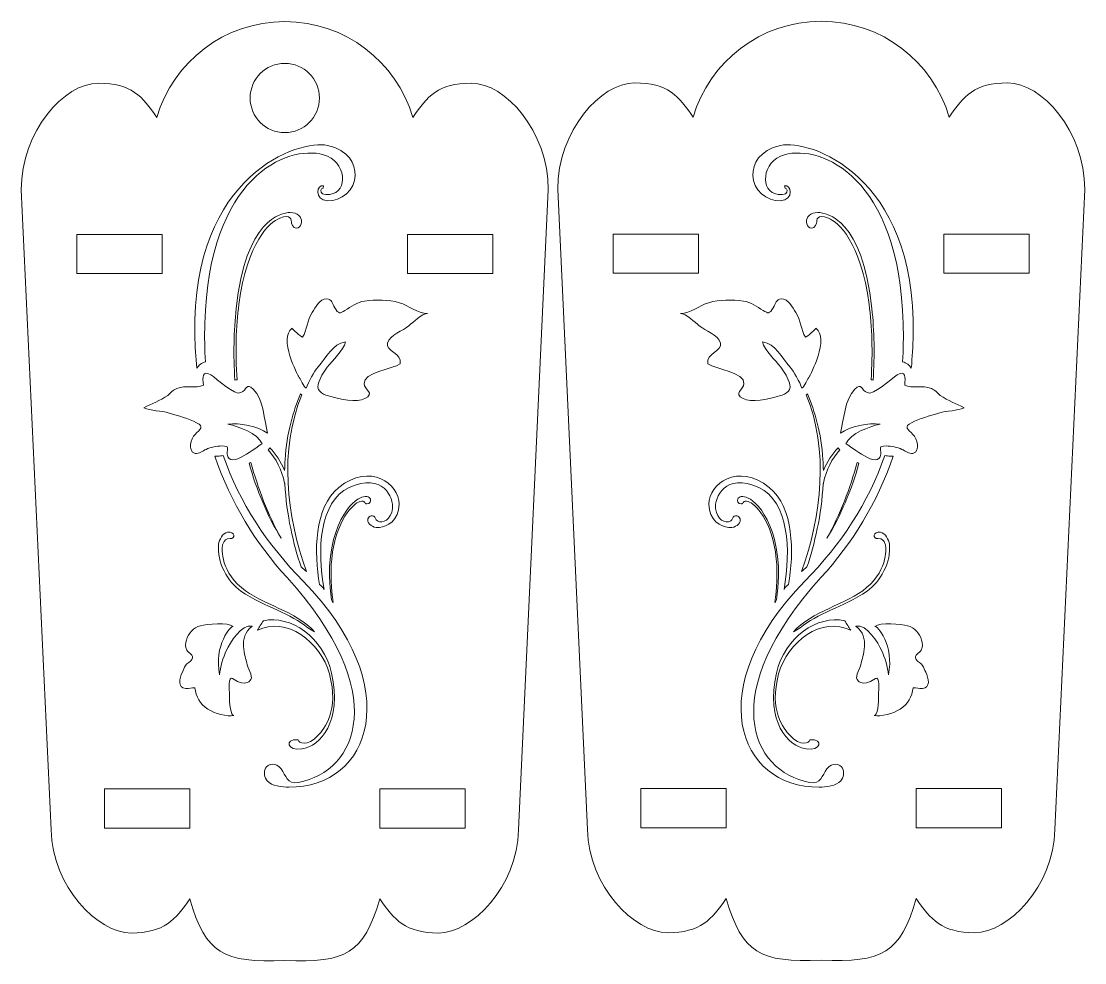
# Model space of a CAD drawing. Header units: centimetres. Extents: x -86 to 44, y 9 to 43.
# Drawn here: x 13.94 to 23.91, y 10.19 to 19.02 of the extents above; entities that cross this region are included whole.
import ezdxf

# ---------------------------------------------------------------- set-up
doc = ezdxf.new("R2010")
doc.units = ezdxf.units.CM
doc.header["$MEASUREMENT"] = 0
doc.layers.add('layer 1', color=7, linetype='Continuous')

msp = doc.modelspace()

# ---------------------------------------------------------------- linework, layer by layer
at = {"layer": 'layer 1', "color": 242, "lineweight": 9}
for points, knots in [([(16.41218, 10.21479), (16.9882, 10.19378), (17.15079, 10.27399), (17.30266, 10.79303), (17.30266, 10.79303), (17.43963, 10.5959), (17.541, 10.47247), (17.85288, 10.47247), (17.85288, 10.47247), (18.16476, 10.47247), (18.59, 10.90327), (18.60248, 11.44099), (18.60248, 11.44099), (18.60248, 11.44099), (18.88218, 17.44099), (18.88218, 17.44099), (18.88218, 17.44099), (18.88218, 17.99327), (18.47801, 18.44098), (18.16218, 18.44098), (18.16218, 18.44098), (17.84635, 18.44098), (17.74893, 18.31755), (17.61195, 18.12043), (17.61195, 18.12043), (17.46004, 18.63958), (16.98043, 19.0188), (16.41218, 19.0188), (16.41218, 19.0188), (15.84393, 19.0188), (15.36432, 18.63958), (15.21241, 18.12043), (15.21241, 18.12043), (15.07543, 18.31755), (14.97801, 18.44098), (14.66218, 18.44098), (14.66218, 18.44098), (14.34635, 18.44098), (13.94218, 17.99327), (13.94218, 17.44099), (13.94218, 17.44099), (13.94218, 17.44099), (14.22188, 11.44099), (14.22188, 11.44099), (14.22188, 11.44099), (14.23436, 10.90327), (14.6596, 10.47247), (14.97148, 10.47247), (14.97148, 10.47247), (15.28336, 10.47247), (15.38473, 10.5959), (15.5217, 10.79303), (15.5217, 10.79303), (15.67357, 10.27399), (15.83616, 10.19378), (16.41218, 10.21479)], [0, 0, 0, 0, 0.0666667, 0.0666667, 0.0666667, 0.0666667, 0.1333333, 0.1333333, 0.1333333, 0.1333333, 0.2, 0.2, 0.2, 0.2, 0.2666667, 0.2666667, 0.2666667, 0.2666667, 0.3333333, 0.3333333, 0.3333333, 0.3333333, 0.4, 0.4, 0.4, 0.4, 0.4666667, 0.4666667, 0.4666667, 0.4666667, 0.5333333, 0.5333333, 0.5333333, 0.5333333, 0.6, 0.6, 0.6, 0.6, 0.6666667, 0.6666667, 0.6666667, 0.6666667, 0.7333333, 0.7333333, 0.7333333, 0.7333333, 0.8, 0.8, 0.8, 0.8, 0.8666667, 0.8666667, 0.8666667, 0.8666667, 1, 1, 1, 1]), ([(21.44008, 10.21776), (22.0161, 10.19675), (22.17869, 10.27696), (22.33056, 10.796), (22.33056, 10.796), (22.46753, 10.59887), (22.5689, 10.47544), (22.88078, 10.47544), (22.88078, 10.47544), (23.19266, 10.47544), (23.6179, 10.90624), (23.63038, 11.44396), (23.63038, 11.44396), (23.63038, 11.44396), (23.91008, 17.44396), (23.91008, 17.44396), (23.91008, 17.44396), (23.91008, 17.99624), (23.50591, 18.44395), (23.19008, 18.44395), (23.19008, 18.44395), (22.87425, 18.44395), (22.77683, 18.32052), (22.63985, 18.1234), (22.63985, 18.1234), (22.48794, 18.64255), (22.00833, 19.02177), (21.44008, 19.02177), (21.44008, 19.02177), (20.87183, 19.02177), (20.39222, 18.64255), (20.24031, 18.1234), (20.24031, 18.1234), (20.10333, 18.32052), (20.00591, 18.44395), (19.69008, 18.44395), (19.69008, 18.44395), (19.37425, 18.44395), (18.97008, 17.99624), (18.97008, 17.44396), (18.97008, 17.44396), (18.97008, 17.44396), (19.24978, 11.44396), (19.24978, 11.44396), (19.24978, 11.44396), (19.26226, 10.90624), (19.6875, 10.47544), (19.99938, 10.47544), (19.99938, 10.47544), (20.31126, 10.47544), (20.41263, 10.59887), (20.5496, 10.796), (20.5496, 10.796), (20.70147, 10.27696), (20.86406, 10.19675), (21.44008, 10.21776)], [0, 0, 0, 0, 0.0666667, 0.0666667, 0.0666667, 0.0666667, 0.1333333, 0.1333333, 0.1333333, 0.1333333, 0.2, 0.2, 0.2, 0.2, 0.2666667, 0.2666667, 0.2666667, 0.2666667, 0.3333333, 0.3333333, 0.3333333, 0.3333333, 0.4, 0.4, 0.4, 0.4, 0.4666667, 0.4666667, 0.4666667, 0.4666667, 0.5333333, 0.5333333, 0.5333333, 0.5333333, 0.6, 0.6, 0.6, 0.6, 0.6666667, 0.6666667, 0.6666667, 0.6666667, 0.7333333, 0.7333333, 0.7333333, 0.7333333, 0.8, 0.8, 0.8, 0.8, 0.8666667, 0.8666667, 0.8666667, 0.8666667, 1, 1, 1, 1]), ([(16.41218, 18.62717), (16.59167, 18.62717), (16.73718, 18.48167), (16.73718, 18.30217), (16.73718, 18.30217), (16.73718, 18.12267), (16.59167, 17.97717), (16.41218, 17.97717), (16.41218, 17.97717), (16.23269, 17.97717), (16.08718, 18.12267), (16.08718, 18.30217), (16.08718, 18.30217), (16.08718, 18.48167), (16.23269, 18.62717), (16.41218, 18.62717)], [0, 0, 0, 0, 0.2, 0.2, 0.2, 0.2, 0.4, 0.4, 0.4, 0.4, 0.6, 0.6, 0.6, 0.6, 1, 1, 1, 1]), ([(14.4616, 17.02354), (14.4616, 17.02354), (15.2616, 17.02354), (15.2616, 17.02354), (15.2616, 17.02354), (15.2616, 17.02354), (15.2616, 16.65715), (15.2616, 16.65715), (15.2616, 16.65715), (15.2616, 16.65715), (14.4616, 16.65715), (14.4616, 16.65715), (14.4616, 16.65715), (14.4616, 16.65715), (14.4616, 17.02354), (14.4616, 17.02354)], [0, 0, 0, 0, 0.2, 0.2, 0.2, 0.2, 0.4, 0.4, 0.4, 0.4, 0.6, 0.6, 0.6, 0.6, 1, 1, 1, 1]), ([(17.56275, 17.02355), (17.56275, 17.02355), (18.36275, 17.02355), (18.36275, 17.02355), (18.36275, 17.02355), (18.36275, 17.02355), (18.36275, 16.65716), (18.36275, 16.65716), (18.36275, 16.65716), (18.36275, 16.65716), (17.56275, 16.65716), (17.56275, 16.65716), (17.56275, 16.65716), (17.56275, 16.65716), (17.56275, 17.02355), (17.56275, 17.02355)], [0, 0, 0, 0, 0.2, 0.2, 0.2, 0.2, 0.4, 0.4, 0.4, 0.4, 0.6, 0.6, 0.6, 0.6, 1, 1, 1, 1]), ([(19.4895, 17.02651), (19.4895, 17.02651), (20.2895, 17.02651), (20.2895, 17.02651), (20.2895, 17.02651), (20.2895, 17.02651), (20.2895, 16.66012), (20.2895, 16.66012), (20.2895, 16.66012), (20.2895, 16.66012), (19.4895, 16.66012), (19.4895, 16.66012), (19.4895, 16.66012), (19.4895, 16.66012), (19.4895, 17.02651), (19.4895, 17.02651)], [0, 0, 0, 0, 0.2, 0.2, 0.2, 0.2, 0.4, 0.4, 0.4, 0.4, 0.6, 0.6, 0.6, 0.6, 1, 1, 1, 1]), ([(22.59065, 17.02652), (22.59065, 17.02652), (23.39065, 17.02652), (23.39065, 17.02652), (23.39065, 17.02652), (23.39065, 17.02652), (23.39065, 16.66013), (23.39065, 16.66013), (23.39065, 16.66013), (23.39065, 16.66013), (22.59065, 16.66013), (22.59065, 16.66013), (22.59065, 16.66013), (22.59065, 16.66013), (22.59065, 17.02652), (22.59065, 17.02652)], [0, 0, 0, 0, 0.2, 0.2, 0.2, 0.2, 0.4, 0.4, 0.4, 0.4, 0.6, 0.6, 0.6, 0.6, 1, 1, 1, 1]), ([(14.72189, 11.82357), (14.72189, 11.82357), (15.52189, 11.82357), (15.52189, 11.82357), (15.52189, 11.82357), (15.52189, 11.82357), (15.52189, 11.45717), (15.52189, 11.45717), (15.52189, 11.45717), (15.52189, 11.45717), (14.72189, 11.45717), (14.72189, 11.45717), (14.72189, 11.45717), (14.72189, 11.45717), (14.72189, 11.82357), (14.72189, 11.82357)], [0, 0, 0, 0, 0.2, 0.2, 0.2, 0.2, 0.4, 0.4, 0.4, 0.4, 0.6, 0.6, 0.6, 0.6, 1, 1, 1, 1]), ([(17.30247, 11.82357), (17.30247, 11.82357), (18.10247, 11.82357), (18.10247, 11.82357), (18.10247, 11.82357), (18.10247, 11.82357), (18.10247, 11.45717), (18.10247, 11.45717), (18.10247, 11.45717), (18.10247, 11.45717), (17.30247, 11.45717), (17.30247, 11.45717), (17.30247, 11.45717), (17.30247, 11.45717), (17.30247, 11.82357), (17.30247, 11.82357)], [0, 0, 0, 0, 0.2, 0.2, 0.2, 0.2, 0.4, 0.4, 0.4, 0.4, 0.6, 0.6, 0.6, 0.6, 1, 1, 1, 1]), ([(19.74979, 11.82654), (19.74979, 11.82654), (20.54979, 11.82654), (20.54979, 11.82654), (20.54979, 11.82654), (20.54979, 11.82654), (20.54979, 11.46014), (20.54979, 11.46014), (20.54979, 11.46014), (20.54979, 11.46014), (19.74979, 11.46014), (19.74979, 11.46014), (19.74979, 11.46014), (19.74979, 11.46014), (19.74979, 11.82654), (19.74979, 11.82654)], [0, 0, 0, 0, 0.2, 0.2, 0.2, 0.2, 0.4, 0.4, 0.4, 0.4, 0.6, 0.6, 0.6, 0.6, 1, 1, 1, 1]), ([(22.33037, 11.82654), (22.33037, 11.82654), (23.13037, 11.82654), (23.13037, 11.82654), (23.13037, 11.82654), (23.13037, 11.82654), (23.13037, 11.46014), (23.13037, 11.46014), (23.13037, 11.46014), (23.13037, 11.46014), (22.33037, 11.46014), (22.33037, 11.46014), (22.33037, 11.46014), (22.33037, 11.46014), (22.33037, 11.82654), (22.33037, 11.82654)], [0, 0, 0, 0, 0.2, 0.2, 0.2, 0.2, 0.4, 0.4, 0.4, 0.4, 0.6, 0.6, 0.6, 0.6, 1, 1, 1, 1])]:
    msp.add_open_spline(points, degree=3, knots=knots, dxfattribs=at)
at = {"layer": 'layer 1', "color": 177, "lineweight": 9}
for points, knots in [([(15.5865, 15.76916), (15.6049, 15.79684), (15.63208, 15.81869), (15.66805, 15.82941), (15.66805, 15.82941), (15.66137, 15.94447), (15.6591, 16.06311), (15.66247, 16.18657), (15.66247, 16.18657), (15.70033, 17.56365), (16.42943, 17.86441), (16.77462, 17.77063), (16.77462, 17.77063), (16.98971, 17.71213), (17.01202, 17.417), (16.83467, 17.39873), (16.83467, 17.39873), (16.81701, 17.39695), (16.77869, 17.39343), (16.76528, 17.40509), (16.76528, 17.40509), (16.74495, 17.4227), (16.74596, 17.45388), (16.77041, 17.45656), (16.77041, 17.45656), (16.77041, 17.45656), (16.77462, 17.4782), (16.77462, 17.4782), (16.77462, 17.4782), (16.71752, 17.50223), (16.67667, 17.34601), (16.81607, 17.3388), (16.81607, 17.3388), (16.93707, 17.33257), (17.07314, 17.44166), (17.07321, 17.57674), (17.07321, 17.57674), (17.07326, 17.68247), (17.01314, 17.81227), (16.81125, 17.85792), (16.81125, 17.85792), (16.55422, 17.91605), (15.54152, 17.5961), (15.56942, 16.08212), (15.56942, 16.08212), (15.57134, 15.9745), (15.57731, 15.87038), (15.5865, 15.76916)], [0, 0, 0, 0, 0.0769231, 0.0769231, 0.0769231, 0.0769231, 0.1538462, 0.1538462, 0.1538462, 0.1538462, 0.2307692, 0.2307692, 0.2307692, 0.2307692, 0.3076923, 0.3076923, 0.3076923, 0.3076923, 0.3846154, 0.3846154, 0.3846154, 0.3846154, 0.4615385, 0.4615385, 0.4615385, 0.4615385, 0.5384615, 0.5384615, 0.5384615, 0.5384615, 0.6153846, 0.6153846, 0.6153846, 0.6153846, 0.6923077, 0.6923077, 0.6923077, 0.6923077, 0.7692308, 0.7692308, 0.7692308, 0.7692308, 0.8461538, 0.8461538, 0.8461538, 0.8461538, 1, 1, 1, 1]), ([(22.28478, 15.76916), (22.26639, 15.79684), (22.2392, 15.81868), (22.20325, 15.82941), (22.20325, 15.82941), (22.20992, 15.94447), (22.21219, 16.06312), (22.20883, 16.18657), (22.20883, 16.18657), (22.17097, 17.56365), (21.44185, 17.86441), (21.09667, 17.77062), (21.09667, 17.77062), (20.88158, 17.71213), (20.85928, 17.41701), (21.03663, 17.39873), (21.03663, 17.39873), (21.05428, 17.39695), (21.0926, 17.39344), (21.106, 17.40509), (21.106, 17.40509), (21.12633, 17.42269), (21.12532, 17.45389), (21.10088, 17.45656), (21.10088, 17.45656), (21.10088, 17.45656), (21.09667, 17.4782), (21.09667, 17.4782), (21.09667, 17.4782), (21.15377, 17.50223), (21.19462, 17.34601), (21.05523, 17.3388), (21.05523, 17.3388), (20.93422, 17.33257), (20.79815, 17.44166), (20.79808, 17.57673), (20.79808, 17.57673), (20.79804, 17.68247), (20.85815, 17.81227), (21.06004, 17.85792), (21.06004, 17.85792), (21.31707, 17.91604), (22.32976, 17.59609), (22.30187, 16.08212), (22.30187, 16.08212), (22.29994, 15.9745), (22.29398, 15.87038), (22.28478, 15.76916)], [0, 0, 0, 0, 0.0769231, 0.0769231, 0.0769231, 0.0769231, 0.1538462, 0.1538462, 0.1538462, 0.1538462, 0.2307692, 0.2307692, 0.2307692, 0.2307692, 0.3076923, 0.3076923, 0.3076923, 0.3076923, 0.3846154, 0.3846154, 0.3846154, 0.3846154, 0.4615385, 0.4615385, 0.4615385, 0.4615385, 0.5384615, 0.5384615, 0.5384615, 0.5384615, 0.6153846, 0.6153846, 0.6153846, 0.6153846, 0.6923077, 0.6923077, 0.6923077, 0.6923077, 0.7692308, 0.7692308, 0.7692308, 0.7692308, 0.8461538, 0.8461538, 0.8461538, 0.8461538, 1, 1, 1, 1]), ([(16.47511, 17.12843), (16.48038, 17.09591), (16.51538, 17.07066), (16.53794, 17.08431), (16.53794, 17.08431), (16.55815, 17.09655), (16.56526, 17.11377), (16.56767, 17.13718), (16.56767, 17.13718), (16.57295, 17.18846), (16.53248, 17.22825), (16.46276, 17.22825), (16.46276, 17.22825), (16.37304, 17.22825), (16.04621, 17.16178), (15.9565, 16.32866), (15.9565, 16.32866), (15.93384, 16.1184), (15.92921, 15.89028), (15.94493, 15.6573), (15.94493, 15.6573), (15.9512, 15.6581), (15.95767, 15.65858), (15.96436, 15.65879), (15.96436, 15.65879), (15.94656, 15.91774), (15.95473, 16.16052), (15.98218, 16.3671), (15.98218, 16.3671), (16.06065, 16.95756), (16.27102, 17.13967), (16.36425, 17.17538), (16.36425, 17.17538), (16.47717, 17.21867), (16.47028, 17.15793), (16.47511, 17.12843)], [0, 0, 0, 0, 0.1, 0.1, 0.1, 0.1, 0.2, 0.2, 0.2, 0.2, 0.3, 0.3, 0.3, 0.3, 0.4, 0.4, 0.4, 0.4, 0.5, 0.5, 0.5, 0.5, 0.6, 0.6, 0.6, 0.6, 0.7, 0.7, 0.7, 0.7, 0.8, 0.8, 0.8, 0.8, 1, 1, 1, 1]), ([(21.39618, 17.12843), (21.39092, 17.09591), (21.3559, 17.07066), (21.33335, 17.08431), (21.33335, 17.08431), (21.31313, 17.09654), (21.30603, 17.11376), (21.30362, 17.13718), (21.30362, 17.13718), (21.29834, 17.18847), (21.33881, 17.22825), (21.40852, 17.22825), (21.40852, 17.22825), (21.49825, 17.22825), (21.82508, 17.16178), (21.91478, 16.32867), (21.91478, 16.32867), (21.93745, 16.11839), (21.94208, 15.89028), (21.92636, 15.65729), (21.92636, 15.65729), (21.92009, 15.6581), (21.91361, 15.65857), (21.90693, 15.6588), (21.90693, 15.6588), (21.92472, 15.91773), (21.91656, 16.16053), (21.8891, 16.3671), (21.8891, 16.3671), (21.81064, 16.95757), (21.60028, 17.13967), (21.50704, 17.17538), (21.50704, 17.17538), (21.39411, 17.21867), (21.40101, 17.15793), (21.39618, 17.12843)], [0, 0, 0, 0, 0.1, 0.1, 0.1, 0.1, 0.2, 0.2, 0.2, 0.2, 0.3, 0.3, 0.3, 0.3, 0.4, 0.4, 0.4, 0.4, 0.5, 0.5, 0.5, 0.5, 0.6, 0.6, 0.6, 0.6, 0.7, 0.7, 0.7, 0.7, 0.8, 0.8, 0.8, 0.8, 1, 1, 1, 1]), ([(17.57548, 16.16622), (17.61181, 16.1969), (17.69854, 16.28219), (17.75086, 16.28246), (17.75086, 16.28246), (17.65641, 16.28189), (17.57367, 16.35599), (17.48596, 16.38271), (17.48596, 16.38271), (17.38308, 16.41404), (17.26527, 16.41075), (17.1596, 16.39781), (17.1596, 16.39781), (17.09007, 16.3893), (17.03385, 16.34459), (16.97506, 16.30965), (16.97506, 16.30965), (16.92697, 16.28108), (16.91827, 16.27512), (16.88083, 16.33454), (16.88083, 16.33454), (16.85436, 16.37659), (16.85903, 16.41511), (16.8039, 16.41829), (16.8039, 16.41829), (16.73909, 16.42209), (16.70095, 16.33899), (16.6698, 16.29125), (16.6698, 16.29125), (16.62143, 16.21734), (16.62101, 16.12817), (16.5788, 16.0581), (16.5788, 16.0581), (16.56644, 16.06196), (16.47853, 16.14041), (16.48198, 16.14275), (16.48198, 16.14275), (16.34745, 16.05302), (16.53966, 15.69415), (16.53966, 15.69415), (16.53966, 15.69415), (16.55892, 15.66853), (16.58705, 15.59337), (16.61271, 15.58055), (16.61271, 15.58055), (16.63194, 15.63827), (16.68616, 15.73736), (16.72461, 15.78227), (16.72461, 15.78227), (16.80149, 15.86553), (16.86009, 16.00179), (16.98189, 16.01461), (16.98189, 16.01461), (16.96265, 15.9377), (16.86009, 15.84155), (16.80885, 15.77744), (16.80885, 15.77744), (16.7768, 15.7326), (16.73837, 15.67493), (16.72553, 15.61726), (16.72553, 15.61726), (16.70678, 15.54206), (16.78523, 15.51915), (16.8443, 15.50176), (16.8443, 15.50176), (16.92009, 15.4795), (17.08942, 15.44321), (17.16367, 15.48303), (17.16367, 15.48303), (17.26096, 15.53519), (17.15936, 15.56532), (17.15494, 15.62368), (17.15494, 15.62368), (17.14683, 15.73119), (17.42075, 15.7577), (17.49343, 15.81063), (17.49343, 15.81063), (17.51685, 15.90974), (17.35492, 15.92736), (17.37566, 16.00481), (17.37566, 16.00481), (17.39664, 16.08323), (17.51934, 16.1188), (17.57548, 16.16622)], [0, 0, 0, 0, 0.0454545, 0.0454545, 0.0454545, 0.0454545, 0.0909091, 0.0909091, 0.0909091, 0.0909091, 0.1363636, 0.1363636, 0.1363636, 0.1363636, 0.1818182, 0.1818182, 0.1818182, 0.1818182, 0.2272727, 0.2272727, 0.2272727, 0.2272727, 0.2727273, 0.2727273, 0.2727273, 0.2727273, 0.3181818, 0.3181818, 0.3181818, 0.3181818, 0.3636364, 0.3636364, 0.3636364, 0.3636364, 0.4090909, 0.4090909, 0.4090909, 0.4090909, 0.4545455, 0.4545455, 0.4545455, 0.4545455, 0.5, 0.5, 0.5, 0.5, 0.5454545, 0.5454545, 0.5454545, 0.5454545, 0.5909091, 0.5909091, 0.5909091, 0.5909091, 0.6363636, 0.6363636, 0.6363636, 0.6363636, 0.6818182, 0.6818182, 0.6818182, 0.6818182, 0.7272727, 0.7272727, 0.7272727, 0.7272727, 0.7727273, 0.7727273, 0.7727273, 0.7727273, 0.8181818, 0.8181818, 0.8181818, 0.8181818, 0.8636364, 0.8636364, 0.8636364, 0.8636364, 0.9090909, 0.9090909, 0.9090909, 0.9090909, 1, 1, 1, 1]), ([(20.29581, 16.16622), (20.25947, 16.1969), (20.17276, 16.28219), (20.12043, 16.28246), (20.12043, 16.28246), (20.21488, 16.28189), (20.29763, 16.35599), (20.38533, 16.38271), (20.38533, 16.38271), (20.48821, 16.41403), (20.60602, 16.41074), (20.71169, 16.39782), (20.71169, 16.39782), (20.78122, 16.38929), (20.83744, 16.34459), (20.89624, 16.30964), (20.89624, 16.30964), (20.94432, 16.28108), (20.95302, 16.27513), (20.99046, 16.33454), (20.99046, 16.33454), (21.01693, 16.37659), (21.01226, 16.41511), (21.06739, 16.4183), (21.06739, 16.4183), (21.1322, 16.42208), (21.17034, 16.33899), (21.20148, 16.29125), (21.20148, 16.29125), (21.24986, 16.21733), (21.25028, 16.12817), (21.29249, 16.0581), (21.29249, 16.0581), (21.30484, 16.06195), (21.39276, 16.14041), (21.38932, 16.14274), (21.38932, 16.14274), (21.52384, 16.05302), (21.33164, 15.69415), (21.33164, 15.69415), (21.33164, 15.69415), (21.31237, 15.66853), (21.28424, 15.59338), (21.25858, 15.58056), (21.25858, 15.58056), (21.23936, 15.63827), (21.18513, 15.73737), (21.14668, 15.78227), (21.14668, 15.78227), (21.06979, 15.86554), (21.0112, 16.00179), (20.88939, 16.01461), (20.88939, 16.01461), (20.90864, 15.93771), (21.0112, 15.84155), (21.06244, 15.77744), (21.06244, 15.77744), (21.09449, 15.7326), (21.13292, 15.67494), (21.14576, 15.61726), (21.14576, 15.61726), (21.16451, 15.54206), (21.08605, 15.51915), (21.02698, 15.50177), (21.02698, 15.50177), (20.9512, 15.4795), (20.78187, 15.44321), (20.70762, 15.48303), (20.70762, 15.48303), (20.61034, 15.53518), (20.71193, 15.56532), (20.71635, 15.62367), (20.71635, 15.62367), (20.72446, 15.73118), (20.45055, 15.7577), (20.37787, 15.81063), (20.37787, 15.81063), (20.35443, 15.90973), (20.51637, 15.92736), (20.49563, 16.00481), (20.49563, 16.00481), (20.47465, 16.08322), (20.35196, 16.1188), (20.29581, 16.16622)], [0, 0, 0, 0, 0.0454545, 0.0454545, 0.0454545, 0.0454545, 0.0909091, 0.0909091, 0.0909091, 0.0909091, 0.1363636, 0.1363636, 0.1363636, 0.1363636, 0.1818182, 0.1818182, 0.1818182, 0.1818182, 0.2272727, 0.2272727, 0.2272727, 0.2272727, 0.2727273, 0.2727273, 0.2727273, 0.2727273, 0.3181818, 0.3181818, 0.3181818, 0.3181818, 0.3636364, 0.3636364, 0.3636364, 0.3636364, 0.4090909, 0.4090909, 0.4090909, 0.4090909, 0.4545455, 0.4545455, 0.4545455, 0.4545455, 0.5, 0.5, 0.5, 0.5, 0.5454545, 0.5454545, 0.5454545, 0.5454545, 0.5909091, 0.5909091, 0.5909091, 0.5909091, 0.6363636, 0.6363636, 0.6363636, 0.6363636, 0.6818182, 0.6818182, 0.6818182, 0.6818182, 0.7272727, 0.7272727, 0.7272727, 0.7272727, 0.7727273, 0.7727273, 0.7727273, 0.7727273, 0.8181818, 0.8181818, 0.8181818, 0.8181818, 0.8636364, 0.8636364, 0.8636364, 0.8636364, 0.9090909, 0.9090909, 0.9090909, 0.9090909, 1, 1, 1, 1]), ([(15.57201, 15.14837), (15.53358, 15.10995), (15.49512, 14.99458), (15.57201, 14.96891), (15.57201, 14.96891), (15.61046, 14.96255), (15.64252, 14.99458), (15.67456, 15.00741), (15.67456, 15.00741), (15.71944, 15.02658), (15.77071, 15.03948), (15.82198, 15.03948), (15.82198, 15.03948), (15.90526, 15.03948), (15.86681, 15.02023), (15.87324, 14.96255), (15.87324, 14.96255), (15.89244, 14.80875), (16.14882, 15.03948), (16.2001, 15.0587), (16.2001, 15.0587), (16.1552, 15.16119), (15.98218, 15.21889), (15.87963, 15.24453), (15.87963, 15.24453), (15.98218, 15.25734), (16.16163, 15.2285), (16.25134, 15.15801), (16.25134, 15.15801), (16.21932, 15.27336), (16.21289, 15.48166), (16.11679, 15.57137), (16.11679, 15.57137), (16.04631, 15.63551), (16.0591, 15.56498), (16.00142, 15.53935), (16.00142, 15.53935), (15.94375, 15.50728), (15.7771, 15.66752), (15.71944, 15.70598), (15.71944, 15.70598), (15.63608, 15.75723), (15.64252, 15.68034), (15.64892, 15.60979), (15.64892, 15.60979), (15.57843, 15.57137), (15.4823, 15.61628), (15.39898, 15.57777), (15.39898, 15.57777), (15.36694, 15.56498), (15.3413, 15.53935), (15.31566, 15.51369), (15.31566, 15.51369), (15.24517, 15.46242), (15.16187, 15.43681), (15.09134, 15.39833), (15.09134, 15.39833), (15.15544, 15.36631), (15.25158, 15.37267), (15.32851, 15.34705), (15.32851, 15.34705), (15.41182, 15.32142), (15.51434, 15.29579), (15.58483, 15.25734), (15.58483, 15.25734), (15.66177, 15.21889), (15.61689, 15.19327), (15.57201, 15.14837)], [0, 0, 0, 0, 0.0555556, 0.0555556, 0.0555556, 0.0555556, 0.1111111, 0.1111111, 0.1111111, 0.1111111, 0.1666667, 0.1666667, 0.1666667, 0.1666667, 0.2222222, 0.2222222, 0.2222222, 0.2222222, 0.2777778, 0.2777778, 0.2777778, 0.2777778, 0.3333333, 0.3333333, 0.3333333, 0.3333333, 0.3888889, 0.3888889, 0.3888889, 0.3888889, 0.4444444, 0.4444444, 0.4444444, 0.4444444, 0.5, 0.5, 0.5, 0.5, 0.5555556, 0.5555556, 0.5555556, 0.5555556, 0.6111111, 0.6111111, 0.6111111, 0.6111111, 0.6666667, 0.6666667, 0.6666667, 0.6666667, 0.7222222, 0.7222222, 0.7222222, 0.7222222, 0.7777778, 0.7777778, 0.7777778, 0.7777778, 0.8333333, 0.8333333, 0.8333333, 0.8333333, 0.8888889, 0.8888889, 0.8888889, 0.8888889, 1, 1, 1, 1]), ([(22.29927, 15.14838), (22.33772, 15.10995), (22.37617, 14.99459), (22.29927, 14.96891), (22.29927, 14.96891), (22.26084, 14.96255), (22.22877, 14.99459), (22.19672, 15.00741), (22.19672, 15.00741), (22.15186, 15.02659), (22.10057, 15.03948), (22.04932, 15.03948), (22.04932, 15.03948), (21.96603, 15.03948), (22.00448, 15.02023), (21.99805, 14.96255), (21.99805, 14.96255), (21.97885, 14.80876), (21.72247, 15.03948), (21.6712, 15.0587), (21.6712, 15.0587), (21.71608, 15.1612), (21.8891, 15.2189), (21.99166, 15.24453), (21.99166, 15.24453), (21.8891, 15.25733), (21.70966, 15.2285), (21.61995, 15.15801), (21.61995, 15.15801), (21.65197, 15.27336), (21.6584, 15.48166), (21.75451, 15.57136), (21.75451, 15.57136), (21.82499, 15.6355), (21.81219, 15.56498), (21.86988, 15.53935), (21.86988, 15.53935), (21.92755, 15.50728), (22.09419, 15.66752), (22.15186, 15.70598), (22.15186, 15.70598), (22.2352, 15.75722), (22.22877, 15.68034), (22.22236, 15.6098), (22.22236, 15.6098), (22.29286, 15.57136), (22.38899, 15.61627), (22.47231, 15.57777), (22.47231, 15.57777), (22.50435, 15.56498), (22.52999, 15.53935), (22.55562, 15.51369), (22.55562, 15.51369), (22.62612, 15.46241), (22.70941, 15.4368), (22.77995, 15.39832), (22.77995, 15.39832), (22.71584, 15.36631), (22.61971, 15.37267), (22.54278, 15.34706), (22.54278, 15.34706), (22.45947, 15.32142), (22.35694, 15.29579), (22.28645, 15.25733), (22.28645, 15.25733), (22.20952, 15.2189), (22.25441, 15.19327), (22.29927, 15.14838)], [0, 0, 0, 0, 0.0555556, 0.0555556, 0.0555556, 0.0555556, 0.1111111, 0.1111111, 0.1111111, 0.1111111, 0.1666667, 0.1666667, 0.1666667, 0.1666667, 0.2222222, 0.2222222, 0.2222222, 0.2222222, 0.2777778, 0.2777778, 0.2777778, 0.2777778, 0.3333333, 0.3333333, 0.3333333, 0.3333333, 0.3888889, 0.3888889, 0.3888889, 0.3888889, 0.4444444, 0.4444444, 0.4444444, 0.4444444, 0.5, 0.5, 0.5, 0.5, 0.5555556, 0.5555556, 0.5555556, 0.5555556, 0.6111111, 0.6111111, 0.6111111, 0.6111111, 0.6666667, 0.6666667, 0.6666667, 0.6666667, 0.7222222, 0.7222222, 0.7222222, 0.7222222, 0.7777778, 0.7777778, 0.7777778, 0.7777778, 0.8333333, 0.8333333, 0.8333333, 0.8333333, 0.8888889, 0.8888889, 0.8888889, 0.8888889, 1, 1, 1, 1]), ([(16.56063, 15.52796), (16.49042, 15.36687), (16.43165, 15.16216), (16.41468, 14.91116), (16.41468, 14.91116), (16.41249, 14.87771), (16.41144, 14.84396), (16.41099, 14.81024), (16.41099, 14.81024), (16.37643, 14.89128), (16.32996, 14.96144), (16.27272, 15.02155), (16.27272, 15.02155), (16.26778, 15.01516), (16.26222, 15.00926), (16.2562, 15.0039), (16.2562, 15.0039), (16.32971, 14.92119), (16.38404, 14.81761), (16.40992, 14.69038), (16.40992, 14.69038), (16.41055, 14.68712), (16.41172, 14.68519), (16.41316, 14.68422), (16.41316, 14.68422), (16.42667, 14.39681), (16.49479, 14.11324), (16.56477, 13.90465), (16.56477, 13.90465), (16.58234, 13.89091), (16.59933, 13.87686), (16.61555, 13.86209), (16.61555, 13.86209), (16.42598, 14.38537), (16.35898, 15.00801), (16.5718, 15.51738), (16.5718, 15.51738), (16.56792, 15.52077), (16.56421, 15.52429), (16.56063, 15.52796)], [0, 0, 0, 0, 0.0909091, 0.0909091, 0.0909091, 0.0909091, 0.1818182, 0.1818182, 0.1818182, 0.1818182, 0.2727273, 0.2727273, 0.2727273, 0.2727273, 0.3636364, 0.3636364, 0.3636364, 0.3636364, 0.4545455, 0.4545455, 0.4545455, 0.4545455, 0.5454545, 0.5454545, 0.5454545, 0.5454545, 0.6363636, 0.6363636, 0.6363636, 0.6363636, 0.7272727, 0.7272727, 0.7272727, 0.7272727, 0.8181818, 0.8181818, 0.8181818, 0.8181818, 1, 1, 1, 1]), ([(21.31066, 15.52796), (21.38087, 15.36687), (21.43965, 15.16216), (21.4566, 14.91116), (21.4566, 14.91116), (21.4588, 14.8777), (21.45986, 14.84397), (21.46029, 14.81024), (21.46029, 14.81024), (21.49485, 14.89128), (21.54134, 14.96144), (21.59857, 15.02155), (21.59857, 15.02155), (21.60351, 15.01516), (21.60907, 15.00926), (21.61509, 15.0039), (21.61509, 15.0039), (21.54158, 14.92119), (21.48725, 14.81761), (21.46137, 14.69038), (21.46137, 14.69038), (21.46074, 14.68712), (21.45957, 14.68519), (21.45813, 14.68422), (21.45813, 14.68422), (21.44462, 14.39681), (21.3765, 14.11324), (21.30652, 13.90466), (21.30652, 13.90466), (21.28896, 13.89092), (21.27196, 13.87686), (21.25575, 13.86208), (21.25575, 13.86208), (21.44531, 14.38537), (21.5123, 15.00801), (21.29948, 15.51737), (21.29948, 15.51737), (21.30338, 15.52077), (21.30708, 15.5243), (21.31066, 15.52796)], [0, 0, 0, 0, 0.0909091, 0.0909091, 0.0909091, 0.0909091, 0.1818182, 0.1818182, 0.1818182, 0.1818182, 0.2727273, 0.2727273, 0.2727273, 0.2727273, 0.3636364, 0.3636364, 0.3636364, 0.3636364, 0.4545455, 0.4545455, 0.4545455, 0.4545455, 0.5454545, 0.5454545, 0.5454545, 0.5454545, 0.6363636, 0.6363636, 0.6363636, 0.6363636, 0.7272727, 0.7272727, 0.7272727, 0.7272727, 0.8181818, 0.8181818, 0.8181818, 0.8181818, 1, 1, 1, 1]), ([(15.83459, 14.95117), (15.81872, 14.94627), (15.80114, 14.94346), (15.7818, 14.94346), (15.7818, 14.94346), (15.77294, 14.94346), (15.76461, 14.94424), (15.75651, 14.94529), (15.75651, 14.94529), (15.90631, 14.50214), (16.13963, 14.1298), (16.43416, 13.80481), (16.43416, 13.80481), (17.40935, 12.7291), (17.09682, 11.98717), (16.53969, 11.88413), (16.53969, 11.88413), (16.43327, 11.86441), (16.42345, 11.95031), (16.37732, 12.01195), (16.37732, 12.01195), (16.33142, 12.0732), (16.2561, 12.062), (16.23047, 12.01712), (16.23047, 12.01712), (16.21014, 11.98158), (16.22413, 11.92585), (16.24811, 11.89805), (16.24811, 11.89805), (16.28713, 11.85275), (16.39195, 11.83937), (16.44905, 11.83926), (16.44905, 11.83926), (17.21991, 11.83824), (17.55767, 12.775), (16.58455, 13.7715), (16.58455, 13.7715), (16.2442, 14.12009), (15.98944, 14.50198), (15.83459, 14.95117)], [0, 0, 0, 0, 0.0909091, 0.0909091, 0.0909091, 0.0909091, 0.1818182, 0.1818182, 0.1818182, 0.1818182, 0.2727273, 0.2727273, 0.2727273, 0.2727273, 0.3636364, 0.3636364, 0.3636364, 0.3636364, 0.4545455, 0.4545455, 0.4545455, 0.4545455, 0.5454545, 0.5454545, 0.5454545, 0.5454545, 0.6363636, 0.6363636, 0.6363636, 0.6363636, 0.7272727, 0.7272727, 0.7272727, 0.7272727, 0.8181818, 0.8181818, 0.8181818, 0.8181818, 1, 1, 1, 1]), ([(16.07715, 14.87747), (16.148, 14.62612), (16.24686, 14.38623), (16.37725, 14.1753), (16.37725, 14.1753), (16.25314, 14.39996), (16.16033, 14.64149), (16.09378, 14.88544), (16.09378, 14.88544), (16.08851, 14.88252), (16.08295, 14.87984), (16.07715, 14.87747)], [0, 0, 0, 0, 0.25, 0.25, 0.25, 0.25, 0.5, 0.5, 0.5, 0.5, 1, 1, 1, 1]), ([(16.91782, 14.64954), (16.68725, 14.46338), (16.68417, 14.04034), (16.73863, 13.73978), (16.73863, 13.73978), (16.75564, 13.72771), (16.76938, 13.71241), (16.77986, 13.69505), (16.77986, 13.69505), (16.71318, 14.06202), (16.73566, 14.51962), (17.01617, 14.64954), (17.01617, 14.64954), (17.33292, 14.79622), (17.4337, 14.55098), (17.42167, 14.45247), (17.42167, 14.45247), (17.40916, 14.34999), (17.33088, 14.30716), (17.27975, 14.33697), (17.27975, 14.33697), (17.26384, 14.34627), (17.26272, 14.37113), (17.24631, 14.38043), (17.24631, 14.38043), (17.21276, 14.3996), (17.18329, 14.36573), (17.19183, 14.3315), (17.19183, 14.3315), (17.20133, 14.29332), (17.26243, 14.2674), (17.29855, 14.27462), (17.29855, 14.27462), (17.3691, 14.28103), (17.48416, 14.34189), (17.48416, 14.4933), (17.48416, 14.4933), (17.48416, 14.68557), (17.21258, 14.88743), (16.91782, 14.64954)], [0, 0, 0, 0, 0.0909091, 0.0909091, 0.0909091, 0.0909091, 0.1818182, 0.1818182, 0.1818182, 0.1818182, 0.2727273, 0.2727273, 0.2727273, 0.2727273, 0.3636364, 0.3636364, 0.3636364, 0.3636364, 0.4545455, 0.4545455, 0.4545455, 0.4545455, 0.5454545, 0.5454545, 0.5454545, 0.5454545, 0.6363636, 0.6363636, 0.6363636, 0.6363636, 0.7272727, 0.7272727, 0.7272727, 0.7272727, 0.8181818, 0.8181818, 0.8181818, 0.8181818, 1, 1, 1, 1]), ([(22.03671, 14.95117), (22.05256, 14.94627), (22.07015, 14.94345), (22.08949, 14.94345), (22.08949, 14.94345), (22.09834, 14.94345), (22.10669, 14.94424), (22.11478, 14.94529), (22.11478, 14.94529), (21.96497, 14.50214), (21.73167, 14.1298), (21.43713, 13.80481), (21.43713, 13.80481), (20.46194, 12.72909), (20.77447, 11.98716), (21.3316, 11.88413), (21.3316, 11.88413), (21.43803, 11.86441), (21.44783, 11.95031), (21.49397, 12.01195), (21.49397, 12.01195), (21.53987, 12.0732), (21.61519, 12.062), (21.64082, 12.01712), (21.64082, 12.01712), (21.66114, 11.98159), (21.64716, 11.92584), (21.62319, 11.89805), (21.62319, 11.89805), (21.58415, 11.85276), (21.47934, 11.83938), (21.42224, 11.83927), (21.42224, 11.83927), (20.65138, 11.83823), (20.31362, 12.775), (21.28673, 13.7715), (21.28673, 13.7715), (21.6271, 14.1201), (21.88184, 14.50198), (22.03671, 14.95117)], [0, 0, 0, 0, 0.0909091, 0.0909091, 0.0909091, 0.0909091, 0.1818182, 0.1818182, 0.1818182, 0.1818182, 0.2727273, 0.2727273, 0.2727273, 0.2727273, 0.3636364, 0.3636364, 0.3636364, 0.3636364, 0.4545455, 0.4545455, 0.4545455, 0.4545455, 0.5454545, 0.5454545, 0.5454545, 0.5454545, 0.6363636, 0.6363636, 0.6363636, 0.6363636, 0.7272727, 0.7272727, 0.7272727, 0.7272727, 0.8181818, 0.8181818, 0.8181818, 0.8181818, 1, 1, 1, 1]), ([(20.95347, 14.64955), (21.18404, 14.46337), (21.18712, 14.04035), (21.13265, 13.73978), (21.13265, 13.73978), (21.11565, 13.72771), (21.10191, 13.71241), (21.09143, 13.69505), (21.09143, 13.69505), (21.15811, 14.06202), (21.13564, 14.51961), (20.85511, 14.64955), (20.85511, 14.64955), (20.53836, 14.79623), (20.43759, 14.55098), (20.44962, 14.45247), (20.44962, 14.45247), (20.46213, 14.35), (20.5404, 14.30716), (20.59154, 14.33697), (20.59154, 14.33697), (20.60744, 14.34626), (20.60856, 14.37113), (20.62498, 14.38044), (20.62498, 14.38044), (20.65853, 14.3996), (20.68799, 14.36573), (20.67947, 14.33151), (20.67947, 14.33151), (20.66995, 14.29332), (20.60885, 14.2674), (20.57274, 14.27461), (20.57274, 14.27461), (20.5022, 14.28103), (20.38713, 14.34189), (20.38713, 14.4933), (20.38713, 14.4933), (20.38713, 14.68557), (20.65871, 14.88744), (20.95347, 14.64955)], [0, 0, 0, 0, 0.0909091, 0.0909091, 0.0909091, 0.0909091, 0.1818182, 0.1818182, 0.1818182, 0.1818182, 0.2727273, 0.2727273, 0.2727273, 0.2727273, 0.3636364, 0.3636364, 0.3636364, 0.3636364, 0.4545455, 0.4545455, 0.4545455, 0.4545455, 0.5454545, 0.5454545, 0.5454545, 0.5454545, 0.6363636, 0.6363636, 0.6363636, 0.6363636, 0.7272727, 0.7272727, 0.7272727, 0.7272727, 0.8181818, 0.8181818, 0.8181818, 0.8181818, 1, 1, 1, 1]), ([(21.79414, 14.87747), (21.7233, 14.62611), (21.62443, 14.38624), (21.49404, 14.17529), (21.49404, 14.17529), (21.61815, 14.39996), (21.71095, 14.64149), (21.77752, 14.88544), (21.77752, 14.88544), (21.78278, 14.88251), (21.78834, 14.87984), (21.79414, 14.87747)], [0, 0, 0, 0, 0.25, 0.25, 0.25, 0.25, 0.5, 0.5, 0.5, 0.5, 1, 1, 1, 1]), ([(17.11454, 14.51838), (17.17174, 14.53366), (17.1545, 14.49654), (17.18247, 14.49537), (17.18247, 14.49537), (17.21335, 14.49405), (17.21953, 14.52582), (17.21415, 14.54073), (17.21415, 14.54073), (17.20413, 14.56826), (17.16702, 14.5733), (17.11545, 14.55082), (17.11545, 14.55082), (17.01697, 14.50786), (16.76122, 14.22004), (16.8493, 13.59562), (16.8493, 13.59562), (16.85449, 13.58785), (16.85967, 13.58009), (16.86457, 13.57217), (16.86457, 13.57217), (16.8471, 13.6991), (16.83913, 13.8411), (16.85228, 13.97874), (16.85228, 13.97874), (16.88744, 14.34638), (17.05859, 14.50353), (17.11454, 14.51838)], [0, 0, 0, 0, 0.125, 0.125, 0.125, 0.125, 0.25, 0.25, 0.25, 0.25, 0.375, 0.375, 0.375, 0.375, 0.5, 0.5, 0.5, 0.5, 0.625, 0.625, 0.625, 0.625, 0.75, 0.75, 0.75, 0.75, 1, 1, 1, 1]), ([(20.75675, 14.51837), (20.69955, 14.53365), (20.7168, 14.49654), (20.68882, 14.49537), (20.68882, 14.49537), (20.65795, 14.49405), (20.65176, 14.52582), (20.65714, 14.54073), (20.65714, 14.54073), (20.66716, 14.56826), (20.70427, 14.57329), (20.75583, 14.55082), (20.75583, 14.55082), (20.85433, 14.50785), (21.11007, 14.22004), (21.02199, 13.59561), (21.02199, 13.59561), (21.0168, 13.58785), (21.01162, 13.5801), (21.00672, 13.57216), (21.00672, 13.57216), (21.02419, 13.6991), (21.03216, 13.84111), (21.019, 13.97875), (21.019, 13.97875), (20.98385, 14.34637), (20.8127, 14.50353), (20.75675, 14.51837)], [0, 0, 0, 0, 0.125, 0.125, 0.125, 0.125, 0.25, 0.25, 0.25, 0.25, 0.375, 0.375, 0.375, 0.375, 0.5, 0.5, 0.5, 0.5, 0.625, 0.625, 0.625, 0.625, 0.75, 0.75, 0.75, 0.75, 1, 1, 1, 1]), ([(15.90018, 14.17021), (15.95412, 14.16697), (15.94241, 14.24266), (15.87671, 14.22964), (15.87671, 14.22964), (15.82721, 14.21984), (15.79772, 14.16207), (15.79226, 14.11819), (15.79226, 14.11819), (15.77137, 13.95107), (15.87909, 13.76264), (16.00116, 13.67944), (16.00116, 13.67944), (16.2331, 13.5214), (16.47114, 13.47134), (16.62786, 13.33273), (16.62786, 13.33273), (16.64935, 13.32104), (16.6703, 13.30868), (16.69037, 13.29522), (16.69037, 13.29522), (16.53054, 13.48852), (16.18899, 13.55395), (16.00641, 13.71082), (16.00641, 13.71082), (15.79663, 13.89099), (15.82199, 14.09704), (15.8312, 14.11999), (15.8312, 14.11999), (15.84684, 14.15919), (15.85796, 14.17273), (15.90018, 14.17021)], [0, 0, 0, 0, 0.1111111, 0.1111111, 0.1111111, 0.1111111, 0.2222222, 0.2222222, 0.2222222, 0.2222222, 0.3333333, 0.3333333, 0.3333333, 0.3333333, 0.4444444, 0.4444444, 0.4444444, 0.4444444, 0.5555556, 0.5555556, 0.5555556, 0.5555556, 0.6666667, 0.6666667, 0.6666667, 0.6666667, 0.7777778, 0.7777778, 0.7777778, 0.7777778, 1, 1, 1, 1]), ([(21.97111, 14.17021), (21.91717, 14.16697), (21.92888, 14.24266), (21.99459, 14.22964), (21.99459, 14.22964), (22.04408, 14.21983), (22.07357, 14.16207), (22.07903, 14.1182), (22.07903, 14.1182), (22.09992, 13.95107), (21.9922, 13.76265), (21.87012, 13.67944), (21.87012, 13.67944), (21.63819, 13.5214), (21.40014, 13.47135), (21.24342, 13.33274), (21.24342, 13.33274), (21.22193, 13.32104), (21.20099, 13.30868), (21.18093, 13.29522), (21.18093, 13.29522), (21.34074, 13.48853), (21.68231, 13.55396), (21.86488, 13.71081), (21.86488, 13.71081), (22.07466, 13.89098), (22.0493, 14.09704), (22.0401, 14.11999), (22.0401, 14.11999), (22.02445, 14.15919), (22.01332, 14.17273), (21.97111, 14.17021)], [0, 0, 0, 0, 0.1111111, 0.1111111, 0.1111111, 0.1111111, 0.2222222, 0.2222222, 0.2222222, 0.2222222, 0.3333333, 0.3333333, 0.3333333, 0.3333333, 0.4444444, 0.4444444, 0.4444444, 0.4444444, 0.5555556, 0.5555556, 0.5555556, 0.5555556, 0.6666667, 0.6666667, 0.6666667, 0.6666667, 0.7777778, 0.7777778, 0.7777778, 0.7777778, 1, 1, 1, 1]), ([(15.8657, 13.12365), (15.83473, 13.05762), (15.80465, 12.96482), (15.80112, 12.89372), (15.80112, 12.89372), (15.74349, 13.16759), (15.91017, 13.36419), (15.92834, 13.34607), (15.92834, 13.34607), (15.88344, 13.39092), (15.68, 13.36691), (15.62228, 13.35404), (15.62228, 13.35404), (15.55502, 13.33488), (15.50851, 13.28443), (15.48964, 13.21983), (15.48964, 13.21983), (15.48131, 13.19128), (15.47944, 13.15441), (15.49277, 13.12582), (15.49277, 13.12582), (15.50674, 13.09585), (15.567, 13.08057), (15.54099, 13.03745), (15.54099, 13.03745), (15.5278, 13.0157), (15.4955, 13.00275), (15.48086, 12.97935), (15.48086, 12.97935), (15.47065, 12.96301), (15.46042, 12.93741), (15.4521, 12.91913), (15.4521, 12.91913), (15.42498, 12.85911), (15.40191, 12.77346), (15.48335, 12.76446), (15.48335, 12.76446), (15.51297, 12.76119), (15.54145, 12.77696), (15.56845, 12.77276), (15.56845, 12.77276), (15.58183, 12.68805), (15.61507, 12.62134), (15.69126, 12.57215), (15.69126, 12.57215), (15.74888, 12.535), (15.87645, 12.49441), (15.93567, 12.51299), (15.93567, 12.51299), (15.90597, 12.50367), (15.88972, 12.63139), (15.89325, 12.70794), (15.89325, 12.70794), (15.89491, 12.74484), (15.87596, 12.88847), (15.92348, 12.85756), (15.92348, 12.85756), (16.05688, 12.77064), (16.09327, 12.84915), (16.09378, 12.84989), (16.09378, 12.84989), (16.11771, 12.88256), (16.06035, 12.96611), (16.05529, 13.00486), (16.05529, 13.00486), (16.04869, 13.05554), (15.96525, 13.24772), (16.10654, 13.3482), (16.10654, 13.3482), (16.00429, 13.37259), (15.89624, 13.18868), (15.8657, 13.12365)], [0, 0, 0, 0, 0.0526316, 0.0526316, 0.0526316, 0.0526316, 0.1052632, 0.1052632, 0.1052632, 0.1052632, 0.1578947, 0.1578947, 0.1578947, 0.1578947, 0.2105263, 0.2105263, 0.2105263, 0.2105263, 0.2631579, 0.2631579, 0.2631579, 0.2631579, 0.3157895, 0.3157895, 0.3157895, 0.3157895, 0.3684211, 0.3684211, 0.3684211, 0.3684211, 0.4210526, 0.4210526, 0.4210526, 0.4210526, 0.4736842, 0.4736842, 0.4736842, 0.4736842, 0.5263158, 0.5263158, 0.5263158, 0.5263158, 0.5789474, 0.5789474, 0.5789474, 0.5789474, 0.6315789, 0.6315789, 0.6315789, 0.6315789, 0.6842105, 0.6842105, 0.6842105, 0.6842105, 0.7368421, 0.7368421, 0.7368421, 0.7368421, 0.7894737, 0.7894737, 0.7894737, 0.7894737, 0.8421053, 0.8421053, 0.8421053, 0.8421053, 0.8947368, 0.8947368, 0.8947368, 0.8947368, 1, 1, 1, 1]), ([(16.83047, 12.90233), (16.92294, 12.5574), (16.78536, 12.39082), (16.72235, 12.32313), (16.72235, 12.32313), (16.62377, 12.21737), (16.54109, 12.25339), (16.53893, 12.28395), (16.53893, 12.28395), (16.39903, 12.29493), (16.43977, 12.17659), (16.57094, 12.19816), (16.57094, 12.19816), (16.74637, 12.22697), (16.95229, 12.45234), (16.85043, 12.90955), (16.85043, 12.90955), (16.7748, 13.24874), (16.46464, 13.45597), (16.21134, 13.40036), (16.21134, 13.40036), (16.19215, 13.37085), (16.17337, 13.34109), (16.1551, 13.31106), (16.1551, 13.31106), (16.42263, 13.44645), (16.74917, 13.20567), (16.83047, 12.90233)], [0, 0, 0, 0, 0.125, 0.125, 0.125, 0.125, 0.25, 0.25, 0.25, 0.25, 0.375, 0.375, 0.375, 0.375, 0.5, 0.5, 0.5, 0.5, 0.625, 0.625, 0.625, 0.625, 0.75, 0.75, 0.75, 0.75, 1, 1, 1, 1]), ([(21.04081, 12.90233), (20.94835, 12.5574), (21.08592, 12.39081), (21.14895, 12.32312), (21.14895, 12.32312), (21.24751, 12.21737), (21.3302, 12.25339), (21.33236, 12.28395), (21.33236, 12.28395), (21.47226, 12.29493), (21.43153, 12.1766), (21.30036, 12.19816), (21.30036, 12.19816), (21.12492, 12.22697), (20.919, 12.45234), (21.02087, 12.90955), (21.02087, 12.90955), (21.09649, 13.24874), (21.40666, 13.45597), (21.65996, 13.40035), (21.65996, 13.40035), (21.67914, 13.37085), (21.69791, 13.3411), (21.7162, 13.31106), (21.7162, 13.31106), (21.44867, 13.44646), (21.12212, 13.20566), (21.04081, 12.90233)], [0, 0, 0, 0, 0.125, 0.125, 0.125, 0.125, 0.25, 0.25, 0.25, 0.25, 0.375, 0.375, 0.375, 0.375, 0.5, 0.5, 0.5, 0.5, 0.625, 0.625, 0.625, 0.625, 0.75, 0.75, 0.75, 0.75, 1, 1, 1, 1]), ([(22.00558, 13.12365), (22.03655, 13.05762), (22.06663, 12.96482), (22.07017, 12.89372), (22.07017, 12.89372), (22.1278, 13.16759), (21.96113, 13.36419), (21.94296, 13.34607), (21.94296, 13.34607), (21.98784, 13.39091), (22.19129, 13.36691), (22.24901, 13.35403), (22.24901, 13.35403), (22.31627, 13.33487), (22.36277, 13.28444), (22.38166, 13.21983), (22.38166, 13.21983), (22.38998, 13.19127), (22.39185, 13.15441), (22.37851, 13.12581), (22.37851, 13.12581), (22.36455, 13.09585), (22.30428, 13.08056), (22.3303, 13.03745), (22.3303, 13.03745), (22.3435, 13.01569), (22.3758, 13.00275), (22.39043, 12.97935), (22.39043, 12.97935), (22.40064, 12.963), (22.41087, 12.93741), (22.41919, 12.91913), (22.41919, 12.91913), (22.44631, 12.85911), (22.46938, 12.77346), (22.38794, 12.76446), (22.38794, 12.76446), (22.35832, 12.7612), (22.32983, 12.77696), (22.30285, 12.77276), (22.30285, 12.77276), (22.28946, 12.68805), (22.25623, 12.62135), (22.18004, 12.57215), (22.18004, 12.57215), (22.1224, 12.535), (21.99483, 12.49441), (21.93563, 12.51298), (21.93563, 12.51298), (21.96531, 12.50368), (21.98156, 12.63138), (21.97804, 12.70795), (21.97804, 12.70795), (21.97638, 12.74485), (21.99533, 12.88847), (21.94781, 12.85756), (21.94781, 12.85756), (21.8144, 12.77064), (21.77801, 12.84915), (21.77752, 12.84989), (21.77752, 12.84989), (21.75357, 12.88256), (21.81093, 12.9661), (21.81599, 13.00487), (21.81599, 13.00487), (21.8226, 13.05553), (21.90604, 13.24771), (21.76475, 13.34821), (21.76475, 13.34821), (21.867, 13.37259), (21.97504, 13.18869), (22.00558, 13.12365)], [0, 0, 0, 0, 0.0526316, 0.0526316, 0.0526316, 0.0526316, 0.1052632, 0.1052632, 0.1052632, 0.1052632, 0.1578947, 0.1578947, 0.1578947, 0.1578947, 0.2105263, 0.2105263, 0.2105263, 0.2105263, 0.2631579, 0.2631579, 0.2631579, 0.2631579, 0.3157895, 0.3157895, 0.3157895, 0.3157895, 0.3684211, 0.3684211, 0.3684211, 0.3684211, 0.4210526, 0.4210526, 0.4210526, 0.4210526, 0.4736842, 0.4736842, 0.4736842, 0.4736842, 0.5263158, 0.5263158, 0.5263158, 0.5263158, 0.5789474, 0.5789474, 0.5789474, 0.5789474, 0.6315789, 0.6315789, 0.6315789, 0.6315789, 0.6842105, 0.6842105, 0.6842105, 0.6842105, 0.7368421, 0.7368421, 0.7368421, 0.7368421, 0.7894737, 0.7894737, 0.7894737, 0.7894737, 0.8421053, 0.8421053, 0.8421053, 0.8421053, 0.8947368, 0.8947368, 0.8947368, 0.8947368, 1, 1, 1, 1])]:
    msp.add_open_spline(points, degree=3, knots=knots, dxfattribs=at)
for points in [[(16.10654, 13.3482), (16.10607, 13.34622), (16.1082, 13.34939), (16.10654, 13.3482)], [(21.76475, 13.34821), (21.76522, 13.34623), (21.7631, 13.3494), (21.76475, 13.34821)]]:
    msp.add_open_spline(points, degree=3, dxfattribs=at)

doc.saveas('drawing.dxf')
